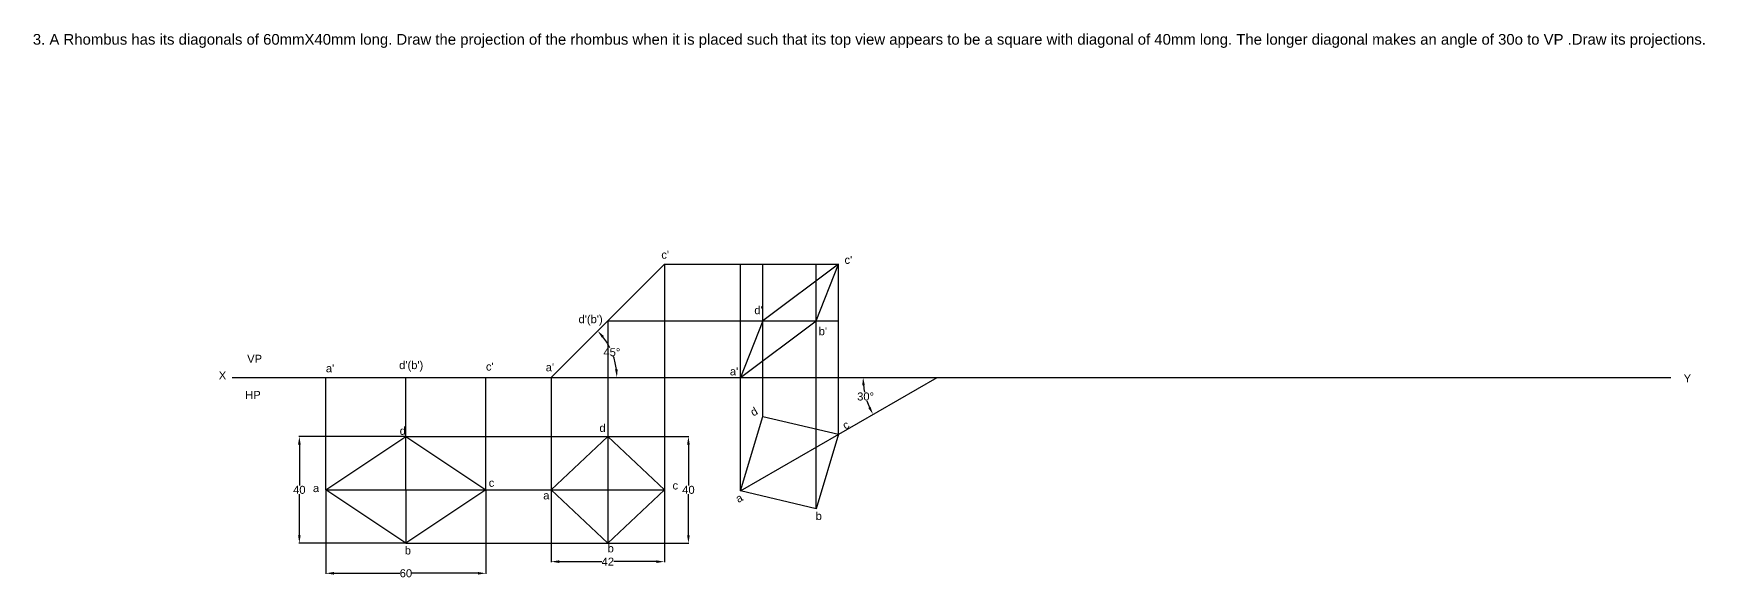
# Model space of a CAD drawing. Header units: inches. Extents: x -121 to 1883, y 50 to 290.
# Drawn here: x 1256 to 1883, y 85 to 290 of the extents above; entities that cross this region are included whole.
import ezdxf

# ---------------------------------------------------------------- set-up
doc = ezdxf.new("R2010")
doc.units = ezdxf.units.IN
doc.header["$MEASUREMENT"] = 0
doc.styles.get("Standard").update_dxf_attribs({"font": 'arial.ttf'})
doc.dimstyles.get("Standard").update_dxf_attribs({"dimtxt": 3, "dimasz": 3, "dimexe": 0.18, "dimexo": 0.0625, "dimgap": 0.09, "dimtad": 0, "dimtih": 1, "dimtoh": 1, "dimdec": 0, "dimzin": 0, "dimdsep": 46, "dimtxsty": 'Standard', "dimcen": 0.09, "dimadec": 0, "dimazin": 0, "dimtfac": 1, "dimtdec": 0, "dimtofl": 0, "dimtmove": 0, "dimatfit": 3, "dimfxl": 1, "dimtolj": 1, "dimtzin": 0, "dimarcsym": 0})

# ---------------------------------------------------------------- blocks, each defined once
blk = doc.blocks.new('*D5')
at = {"color": 0, "lineweight": -2, "transparency": 16777216}
for p, q in [((1365.57, 118.59), (1365.57, 87.21)), ((1425.57, 118.59), (1425.57, 87.21)), ((1368.57, 87.39), (1393.33, 87.39)), ((1422.57, 87.39), (1397.81, 87.39))]:
    blk.add_line(p, q, dxfattribs=at)
at = {"color": 0, "transparency": 16777216}
for points in [[(1368.57, 87.89), (1368.57, 86.89), (1365.57, 87.39)], [(1422.57, 87.89), (1422.57, 86.89), (1425.57, 87.39)]]:
    blk.add_solid(points, dxfattribs=at)
at = {"layer": 'Defpoints', "color": 0, "transparency": 16777216}
for p in [(1365.57, 118.66), (1425.57, 118.66), (1425.57, 87.39)]:
    blk.add_point(p, dxfattribs=at)
at = {"color": 0, "transparency": 16777216, "insert": (1395.57, 87.39), "char_height": 3, "attachment_point": 5}
blk.add_mtext('\\A1;60', dxfattribs=at)
blk = doc.blocks.new('*D6')
at = {"color": 0, "lineweight": -2, "transparency": 16777216}
for p, q in [((1395.51, 138.66), (1355.43, 138.66)), ((1355.61, 135.66), (1355.61, 120.28)), ((1355.61, 101.66), (1355.61, 117.03)), ((1395.51, 98.66), (1355.43, 98.66))]:
    blk.add_line(p, q, dxfattribs=at)
at = {"color": 0, "transparency": 16777216}
for points in [[(1355.11, 135.66), (1356.11, 135.66), (1355.61, 138.66)], [(1355.11, 101.66), (1356.11, 101.66), (1355.61, 98.66)]]:
    blk.add_solid(points, dxfattribs=at)
at = {"layer": 'Defpoints', "color": 0, "transparency": 16777216}
for p in [(1355.61, 138.66), (1395.57, 138.66), (1395.57, 98.66)]:
    blk.add_point(p, dxfattribs=at)
at = {"color": 0, "transparency": 16777216, "insert": (1355.61, 118.66), "char_height": 3, "attachment_point": 5}
blk.add_mtext('\\A1;40', dxfattribs=at)
blk = doc.blocks.new('*D7')
at = {"color": 0, "lineweight": -2, "transparency": 16777216}
for start, end in [(26.63515, 38.01368), (6.98632, 18.48517)]:
    blk.add_arc((1450.06, 160.82), 24.62, start, end, dxfattribs=at)
at = {"color": 0, "transparency": 16777216}
for points in [[(1469.08, 175.65), (1469.83, 176.31), (1467.47, 178.23)], [(1474.99, 163.85), (1474, 163.79), (1474.68, 160.82)]]:
    blk.add_solid(points, dxfattribs=at)
at = {"layer": 'Defpoints', "color": 0, "transparency": 16777216}
for p in [(1492.48, 203.25), (1473.84, 167.19), (1330.45, 160.82), (1450.06, 160.82), (1869.87, 160.82)]:
    blk.add_point(p, dxfattribs=at)
at = {"color": 0, "transparency": 16777216, "insert": (1472.8, 170.24), "char_height": 3, "attachment_point": 5}
blk.add_mtext('\\A1;45°', dxfattribs=at)
blk = doc.blocks.new('*D8')
at = {"color": 0, "lineweight": -2, "transparency": 16777216}
for p, q in [((1450.06, 118.59), (1450.06, 91.58)), ((1492.48, 118.59), (1492.48, 91.58)), ((1453.06, 91.76), (1468.99, 91.76)), ((1489.48, 91.76), (1473.56, 91.76))]:
    blk.add_line(p, q, dxfattribs=at)
at = {"color": 0, "transparency": 16777216}
for points in [[(1453.06, 92.26), (1453.06, 91.26), (1450.06, 91.76)], [(1489.48, 92.26), (1489.48, 91.26), (1492.48, 91.76)]]:
    blk.add_solid(points, dxfattribs=at)
at = {"layer": 'Defpoints', "color": 0, "transparency": 16777216}
for p in [(1450.06, 118.66), (1492.48, 118.66), (1492.48, 91.76)]:
    blk.add_point(p, dxfattribs=at)
at = {"color": 0, "transparency": 16777216, "insert": (1471.27, 91.76), "char_height": 3, "attachment_point": 5}
blk.add_mtext('\\A1;42', dxfattribs=at)
blk = doc.blocks.new('*D9')
at = {"color": 0, "lineweight": -2, "transparency": 16777216}
for p, q in [((1471.33, 138.66), (1501.68, 138.66)), ((1501.5, 135.66), (1501.5, 120.28)), ((1501.5, 101.66), (1501.5, 117.03)), ((1471.33, 98.66), (1501.68, 98.66))]:
    blk.add_line(p, q, dxfattribs=at)
at = {"color": 0, "transparency": 16777216}
for points in [[(1501, 135.66), (1502, 135.66), (1501.5, 138.66)], [(1501, 101.66), (1502, 101.66), (1501.5, 98.66)]]:
    blk.add_solid(points, dxfattribs=at)
at = {"layer": 'Defpoints', "color": 0, "transparency": 16777216}
for p in [(1471.27, 138.66), (1471.27, 98.66), (1501.5, 98.66)]:
    blk.add_point(p, dxfattribs=at)
at = {"color": 0, "transparency": 16777216, "insert": (1501.5, 118.66), "char_height": 3, "attachment_point": 5}
blk.add_mtext('\\A1;40', dxfattribs=at)
blk = doc.blocks.new('*D10')
at = {"color": 0, "lineweight": -2, "transparency": 16777216}
for start, end in [(186.19799, 191.55649), (198.49996, 203.80201)]:
    blk.add_arc((1594.74, 160.82), 27.75, start, end, dxfattribs=at)
at = {"color": 0, "transparency": 16777216}
for points in [[(1566.66, 157.8), (1567.66, 157.85), (1566.99, 160.82)], [(1569.8, 149.85), (1568.91, 149.4), (1570.71, 146.95)]]:
    blk.add_solid(points, dxfattribs=at)
at = {"layer": 'Defpoints', "color": 0, "transparency": 16777216}
for p in [(1330.45, 160.82), (1594.74, 160.82), (1869.87, 160.82), (1567.42, 156), (1517.6, 116.28)]:
    blk.add_point(p, dxfattribs=at)
at = {"color": 0, "transparency": 16777216, "insert": (1567.94, 153.64), "char_height": 3, "attachment_point": 5}
blk.add_mtext('\\A1;30°', dxfattribs=at)

msp = doc.modelspace()

# ---------------------------------------------------------------- linework, layer by layer
at = {"lineweight": 30}
for p, q in [((1450.06, 160.82), (1492.48, 203.25)), ((1557.79, 203.25), (1529.42, 182.04)), ((1549.42, 182.04), (1557.79, 203.25)), ((1521.05, 160.82), (1549.42, 182.04)), ((1529.42, 182.04), (1521.05, 160.82)), ((1365.57, 160.82), (1425.57, 160.82)), ((1365.57, 118.66), (1395.57, 138.66)), ((1395.57, 138.66), (1425.57, 118.66)), ((1395.57, 98.66), (1365.57, 118.66)), ((1425.57, 118.66), (1395.57, 98.66))]:
    msp.add_line(p, q, dxfattribs=at)
for p, q in [((1492.48, 203.25), (1492.48, 98.66)), ((1492.48, 203.25), (1548.5, 203.25)), ((1521.05, 118.28), (1521.05, 203.25)), ((1529.42, 146.2), (1529.42, 203.25)), ((1548.5, 203.25), (1557.79, 203.25)), ((1549.42, 111.56), (1549.42, 203.25)), ((1557.79, 139.49), (1557.79, 203.25)), ((1471.27, 182.04), (1471.27, 98.66)), ((1471.27, 182.04), (1548.5, 182.04)), ((1548.5, 182.04), (1557.79, 182.04)), ((1330.45, 160.82), (1869.87, 160.82)), ((1365.57, 118.66), (1365.57, 160.82)), ((1395.57, 138.66), (1395.57, 160.82)), ((1425.57, 118.66), (1425.57, 160.82)), ((1450.06, 160.82), (1450.06, 98.66)), ((1521.05, 118.28), (1594.74, 160.82)), ((1521.05, 118.28), (1529.42, 146.2)), ((1529.42, 146.2), (1557.79, 139.49)), ((1395.57, 118.66), (1395.57, 138.66)), ((1395.57, 138.66), (1492.48, 138.66)), ((1450.06, 118.66), (1471.27, 138.66)), ((1450.06, 118.66), (1471.27, 138.66)), ((1471.27, 138.66), (1492.48, 118.66)), ((1471.27, 138.66), (1492.48, 118.66)), ((1471.27, 138.66), (1471.27, 98.66)), ((1557.79, 139.49), (1549.42, 111.56)), ((1365.57, 118.66), (1425.57, 118.66)), ((1395.57, 118.66), (1395.57, 98.66)), ((1425.57, 118.66), (1428.19, 118.66)), ((1426.63, 118.66), (1492.48, 118.66)), ((1450.06, 118.66), (1471.27, 98.66)), ((1471.27, 98.66), (1450.06, 118.66)), ((1450.06, 118.66), (1492.48, 118.66)), ((1492.48, 118.66), (1471.27, 98.66)), ((1492.48, 118.66), (1471.27, 98.66)), ((1549.42, 111.56), (1521.05, 118.28)), ((1395.57, 98.66), (1492.48, 98.66))]:
    msp.add_line(p, q)

# ---------------------------------------------------------------- texts
at = {"insert": (1255.68, 289.5), "char_height": 4, "width": 658.0563, "attachment_point": 1}
msp.add_mtext('3. A Rhombus has its diagonals of 60mmX40mm long. Draw the projection of the rhombus when it is placed such that its top view appears to be a square with diagonal of 40mm long. The longer diagonal makes an angle of 30o to VP .Draw its projections.', dxfattribs=at)
at = {"char_height": 3, "attachment_point": 1}
for s, width, insert in [("c'", 7.8363, (1491.34, 208.29)), ("c'", 7.8363, (1560.04, 206.36)), ("d'(b')", 7.8363, (1460.3, 184.13)), ("d'", 7.8363, (1526.21, 187.5)), ("b'", 7.8363, (1550.36, 179.62)), ('VP', 11.3583, (1336.04, 169.3)), ('X', 11.3583, (1325.39, 163.07)), ("a'", 7.8363, (1365.57, 165.73)), ("d'(b')", 7.8363, (1393.02, 166.92)), ("c'", 7.8363, (1425.57, 166.37)), ("a'", 7.8363, (1448, 166.11)), ("a'", 7.8363, (1517.06, 164.56)), ('Y', 11.3583, (1874.69, 161.96)), ('HP', 11.3583, (1335.3, 155.74)), ('d', 7.8363, (1393.22, 142.29)), ('d', 7.8363, (1468.12, 143.37)), ('a', 7.8363, (1360.71, 120.83)), ('c', 7.8363, (1426.63, 122.82)), ('c', 7.8363, (1495.55, 121.81)), ('a', 7.8363, (1447.07, 118.09)), ('b', 7.8363, (1549.21, 110.38)), ('b', 7.8363, (1395.14, 97.45)), ('b', 7.8363, (1471.18, 98.26))]:
    msp.add_mtext_dynamic_manual_height_columns(s, width=width, gutter_width=15, heights=[0], dxfattribs=dict(at, insert=insert))
at = {"char_height": 3, "attachment_point": 1, "rotation": 30}
for s, insert in [('d', (1524.33, 148.71)), ('c', (1558.87, 143.76)), ('a', (1518.75, 116.29))]:
    msp.add_mtext_dynamic_manual_height_columns(s, width=7.8363, gutter_width=15, heights=[0], dxfattribs=dict(at, insert=insert))

# ---------------------------------------------------------------- dimensions: what is measured, and where the dimension line sits
for base, line1, line2, picture, middle in [((1473.84, 167.19), ((1450.06, 160.82), (1492.48, 203.25)), ((1330.45, 160.82), (1869.87, 160.82)), '*D7', (1472.8, 170.24)), ((1567.42, 156), ((1330.45, 160.82), (1869.87, 160.82)), ((1517.6, 116.28), (1594.74, 160.82)), '*D10', (1567.94, 153.64))]:
    dim = msp.add_angular_dim_2l(base=base, line1=line1, line2=line2, dimstyle='Standard')
    dim.commit()
    dim.dimension.update_dxf_attribs({"geometry": picture, "text_midpoint": middle})
for base, p1, p2, picture, middle in [((1355.61, 138.66), (1395.57, 98.66), (1395.57, 138.66), '*D6', (1355.61, 118.66)), ((1501.5, 98.66), (1471.27, 138.66), (1471.27, 98.66), '*D9', (1501.5, 118.66))]:
    dim = msp.add_linear_dim(base=base, p1=p1, p2=p2, angle=90, dimstyle='Standard')
    dim.commit()
    dim.dimension.update_dxf_attribs({"geometry": picture, "text_midpoint": middle})
for base, p1, p2, picture, middle in [((1425.57, 87.39), (1365.57, 118.66), (1425.57, 118.66), '*D5', (1395.57, 87.39)), ((1492.48, 91.76), (1450.06, 118.66), (1492.48, 118.66), '*D8', (1471.27, 91.76))]:
    dim = msp.add_linear_dim(base=base, p1=p1, p2=p2, dimstyle='Standard')
    dim.commit()
    dim.dimension.update_dxf_attribs({"geometry": picture, "text_midpoint": middle})

doc.saveas('drawing.dxf')
